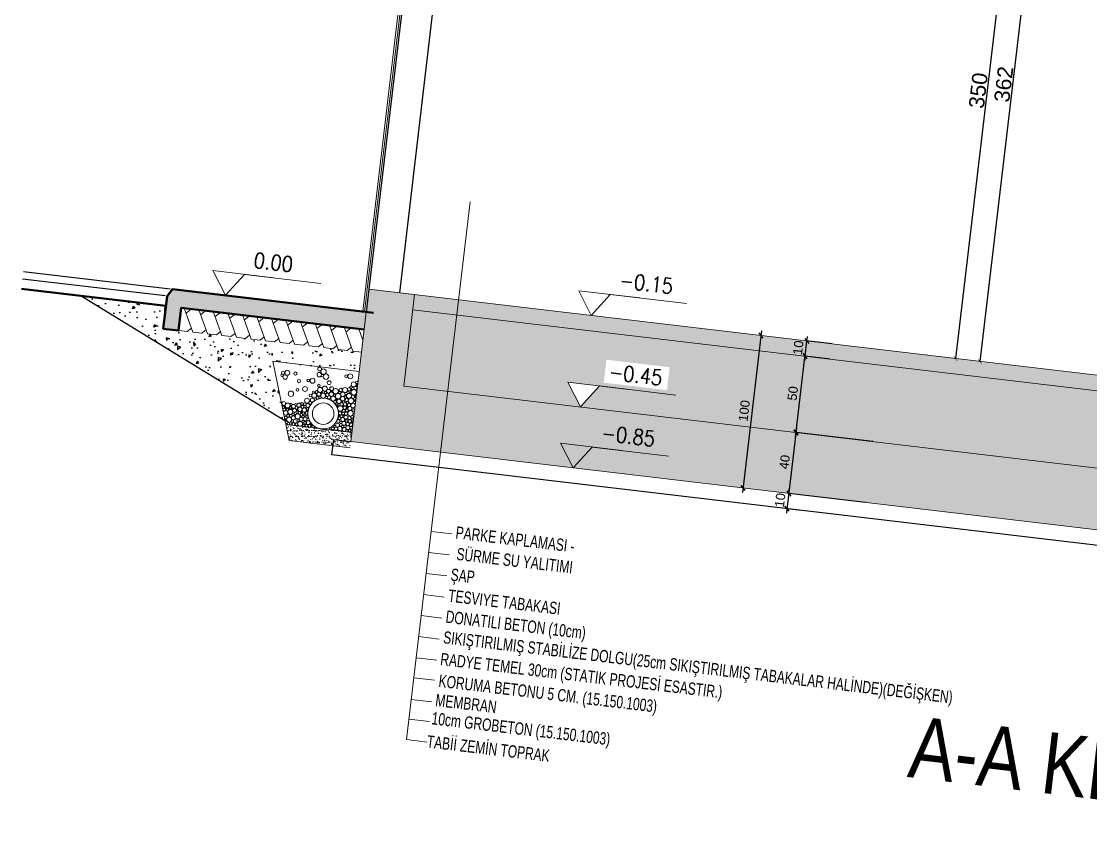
# Model space of a CAD drawing. Header units: centimetres. Extents: x -373760 to 14750, y -122502 to 29584.
# Drawn here: x -329585 to -326105, y -66473 to -63822 of the extents above; entities that cross this region are included whole.
import ezdxf
from ezdxf.enums import TextEntityAlignment as Align

# ---------------------------------------------------------------- set-up
doc = ezdxf.new("R2010")
doc.units = ezdxf.units.CM
doc.linetypes.add('DUZ', pattern=[0])
for name, color, linetype, lineweight in [('BB_Gorunus_020', 32, 'Continuous', 30), ('BB_Yazı_malzeme_DOSEME-Laminat', 7, 'Continuous', 15), ('BLOKAJ', 1, 'Continuous', 9), ('DETAIL2', 1, 'Continuous', 20), ('duvar', 10, 'Continuous', 25), ('gör6', 114, 'Continuous', 18), ('kolon tarama', 252, 'Continuous', 20), ('MAT_FND3', 2, 'Continuous', 30), ('MS KOLON', 1, 'Continuous', 50), ('MS SIVA', 6, 'Continuous', 20), ('MS YAZI', 7, 'DUZ', 15), ('REBAR2', 1, 'Continuous', 20), ('SOIL', 8, 'Continuous', 20), ('T', 8, 'Continuous', 13), ('TF', 252, 'Continuous', 15)]:
    doc.layers.add(name, color=color, linetype=linetype, lineweight=lineweight)
for name, color, linetype in [('K', 1, 'Continuous'), ('LCAD_CEILING', 2, 'Continuous'), ('Tarama', 253, 'Continuous')]:
    doc.layers.add(name, color=color, linetype=linetype)
doc.styles.add('ARC-01', font='arial.ttf')
doc.styles.add('dddddddddd', font='arial.ttf')
doc.styles.get("Standard").update_dxf_attribs({"font": 'arial.ttf'})
doc.styles.add('stastyle', font='')
doc.styles.add('YAZI', font='arial.ttf', dxfattribs={"height": 34})
doc.styles.get('stastyle').set_extended_font_data('RomanSTA')
doc.dimstyles.new('1 VE 2', dxfattribs={"dimscale": 0, "dimtxt": 6, "dimasz": 3, "dimexe": 0, "dimexo": 0, "dimgap": 2, "dimtad": 1, "dimdec": 0, "dimzin": 0, "dimdsep": 46, "dimtxsty": 'dddddddddd', "dimblk": 'OBLIQUE', "dimcen": 0, "dimdle": 3, "dimadec": 0, "dimazin": 0, "dimtfac": 1, "dimtdec": 0, "dimtix": 1, "dimtmove": 2, "dimatfit": 3, "dimldrblk": 'OBLIQUE', "dimfxl": 0, "dimtolj": 1, "dimtzin": 0, "dimarcsym": 0})
doc.dimstyles.new('aydın ölçü', dxfattribs={"dimtxt": 10, "dimasz": 2.5, "dimexe": 5, "dimexo": 5, "dimtad": 1, "dimdec": 0, "dimtxsty": 'Standard', "dimblk": 'ARCHTICK', "dimcen": 2.5, "dimse1": 1, "dimse2": 1, "dimadec": 0, "dimazin": 0, "dimtfac": 1, "dimtdec": 0, "dimtix": 1, "dimtmove": 0, "dimatfit": 3, "dimfxl": 5, "dimfxlon": 1, "dimarcsym": 0})

# ---------------------------------------------------------------- blocks, each defined once
blk = doc.blocks.new('_ArchTick')
at = {"color": 0, "linetype": 'ByBlock', "const_width": 0.15}
blk.add_lwpolyline([(-0.5, -0.5), (0.5, 0.5)], dxfattribs=at)
blk = doc.blocks.new('*D767')
at = {"layer": 'Defpoints', "color": 0, "transparency": 16777216}
for p in [(-22351.08, -12700.18), (-22372.94, -13050.18), (-22372.94, -13050.18)]:
    blk.add_point(p, dxfattribs=at)
at = {"layer": 'gör6', "color": 0, "lineweight": -2, "transparency": 16777216}
blk.add_line((-22372.94, -12700.18), (-22372.94, -13050.18), dxfattribs=at)
at = {"layer": 'gör6', "color": 0, "lineweight": -2, "transparency": 16777216, "xscale": 2.5, "yscale": 2.5, "zscale": 2.5}
for p, rotation in [((-22372.94, -12700.18), 90), ((-22372.94, -13050.18), 270)]:
    blk.add_blockref('_ArchTick', p, dxfattribs=dict(at, rotation=rotation))
at = {"layer": 'gör6', "color": 0, "transparency": 16777216, "insert": (-22378.67, -12875.18), "char_height": 10, "attachment_point": 5, "rotation": 90}
blk.add_mtext('350', dxfattribs=at)
blk = doc.blocks.new('*D768')
at = {"layer": 'Defpoints', "color": 0, "transparency": 16777216}
for p in [(-22350.09, -12688.18), (-22356.97, -13050.18), (-22350.09, -13050.18)]:
    blk.add_point(p, dxfattribs=at)
at = {"layer": 'gör6', "color": 0, "lineweight": -2, "transparency": 16777216}
blk.add_line((-22356.97, -12688.18), (-22356.97, -13050.18), dxfattribs=at)
at = {"layer": 'gör6', "color": 0, "lineweight": -2, "transparency": 16777216, "xscale": 2.5, "yscale": 2.5, "zscale": 2.5}
for p, rotation in [((-22356.97, -12688.18), 90), ((-22356.97, -13050.18), 270)]:
    blk.add_blockref('_ArchTick', p, dxfattribs=dict(at, rotation=rotation))
at = {"layer": 'gör6', "color": 0, "transparency": 16777216, "insert": (-22362.71, -12869.18), "char_height": 10, "attachment_point": 5, "rotation": 90}
blk.add_mtext('362', dxfattribs=at)
blk = doc.blocks.new('_Oblique')
at = {"color": 0, "linetype": 'ByBlock', "lineweight": -2}
blk.add_line((-0.5, -0.5), (0.5, 0.5), dxfattribs=at)
blk = doc.blocks.new('*D769')
at = {"layer": 'Defpoints', "color": 0, "linetype": 'Continuous', "transparency": 16777216}
for p in [(-22420.11, -13110.18), (-22470.41, -13150.18), (-22420.11, -13150.18)]:
    blk.add_point(p, dxfattribs=at)
at = {"layer": 'LCAD_CEILING', "color": 0, "linetype": 'Continuous', "lineweight": -2, "transparency": 16777216}
for p, q in [((-22470.41, -13107.18), (-22470.41, -13153.18)), ((-22420.11, -13110.18), (-22470.41, -13110.18)), ((-22420.11, -13150.18), (-22470.41, -13150.18))]:
    blk.add_line(p, q, dxfattribs=at)
at = {"layer": 'LCAD_CEILING', "color": 0, "linetype": 'Continuous', "lineweight": -2, "transparency": 16777216, "xscale": 3, "yscale": 3, "zscale": 3}
for p, rotation in [((-22470.41, -13110.18), 90), ((-22470.41, -13150.18), 270)]:
    blk.add_blockref('_Oblique', p, dxfattribs=dict(at, rotation=rotation))
at = {"layer": 'LCAD_CEILING', "color": 0, "linetype": 'Continuous', "lineweight": -2, "transparency": 16777216, "insert": (-22475.47, -13130.18), "char_height": 6, "attachment_point": 5, "rotation": 90, "style": 'dddddddddd'}
blk.add_mtext('\\A1;40', dxfattribs=at)
blk = doc.blocks.new('*D770')
at = {"layer": 'Defpoints', "color": 0, "linetype": 'Continuous', "transparency": 16777216}
for p in [(-22470.41, -13060.18), (-22453.89, -13060.18), (-22420.11, -13110.18)]:
    blk.add_point(p, dxfattribs=at)
at = {"layer": 'LCAD_CEILING', "color": 0, "linetype": 'Continuous', "lineweight": -2, "transparency": 16777216}
for p, q in [((-22470.41, -13113.18), (-22470.41, -13057.18)), ((-22453.89, -13060.18), (-22470.41, -13060.18)), ((-22420.11, -13110.18), (-22470.41, -13110.18))]:
    blk.add_line(p, q, dxfattribs=at)
at = {"layer": 'LCAD_CEILING', "color": 0, "linetype": 'Continuous', "lineweight": -2, "transparency": 16777216, "xscale": 3, "yscale": 3, "zscale": 3}
for p, rotation in [((-22470.41, -13060.18), 90), ((-22470.41, -13110.18), 270)]:
    blk.add_blockref('_Oblique', p, dxfattribs=dict(at, rotation=rotation))
at = {"layer": 'LCAD_CEILING', "color": 0, "linetype": 'Continuous', "lineweight": -2, "transparency": 16777216, "insert": (-22475.47, -13085.18), "char_height": 6, "attachment_point": 5, "rotation": 90, "style": 'dddddddddd'}
blk.add_mtext('\\A1;50', dxfattribs=at)
blk = doc.blocks.new('*D771')
at = {"layer": 'Defpoints', "color": 0, "linetype": 'Continuous', "transparency": 16777216}
for p in [(-22470.41, -13050.18), (-22453.89, -13050.18), (-22453.89, -13060.18)]:
    blk.add_point(p, dxfattribs=at)
at = {"layer": 'LCAD_CEILING', "color": 0, "linetype": 'Continuous', "lineweight": -2, "transparency": 16777216}
for p, q in [((-22470.41, -13050.18), (-22470.41, -13047.18)), ((-22453.89, -13050.18), (-22470.41, -13050.18)), ((-22470.41, -13060.18), (-22470.41, -13050.18)), ((-22453.89, -13060.18), (-22470.41, -13060.18)), ((-22470.41, -13060.18), (-22470.41, -13063.18))]:
    blk.add_line(p, q, dxfattribs=at)
at = {"layer": 'LCAD_CEILING', "color": 0, "linetype": 'Continuous', "lineweight": -2, "transparency": 16777216, "xscale": 3, "yscale": 3, "zscale": 3}
for p, rotation in [((-22470.41, -13050.18), 270), ((-22470.41, -13060.18), 90)]:
    blk.add_blockref('_Oblique', p, dxfattribs=dict(at, rotation=rotation))
at = {"layer": 'LCAD_CEILING', "color": 0, "linetype": 'Continuous', "lineweight": -2, "transparency": 16777216, "insert": (-22475.47, -13055.18), "char_height": 6, "attachment_point": 5, "rotation": 90, "style": 'dddddddddd'}
blk.add_mtext('\\A1;10', dxfattribs=at)
blk = doc.blocks.new('*D772')
at = {"layer": 'Defpoints', "color": 0, "linetype": 'Continuous', "transparency": 16777216}
for p in [(-22500.45, -13050.18), (-22500.45, -13150.18), (-22500.45, -13150.18)]:
    blk.add_point(p, dxfattribs=at)
at = {"layer": 'MAT_FND3', "color": 0, "linetype": 'Continuous', "lineweight": -2, "transparency": 16777216}
blk.add_line((-22500.45, -13047.18), (-22500.45, -13153.18), dxfattribs=at)
at = {"layer": 'MAT_FND3', "color": 0, "linetype": 'Continuous', "lineweight": -2, "transparency": 16777216, "xscale": 3, "yscale": 3, "zscale": 3}
for p, rotation in [((-22500.45, -13050.18), 90), ((-22500.45, -13150.18), 270)]:
    blk.add_blockref('_Oblique', p, dxfattribs=dict(at, rotation=rotation))
at = {"layer": 'MAT_FND3', "color": 0, "linetype": 'Continuous', "lineweight": -2, "transparency": 16777216, "insert": (-22505.52, -13100.18), "char_height": 6, "attachment_point": 5, "rotation": 90, "style": 'dddddddddd'}
blk.add_mtext('\\A1;100', dxfattribs=at)
blk = doc.blocks.new('*D778')
at = {"layer": 'Defpoints', "color": 0, "linetype": 'Continuous', "transparency": 16777216}
for p in [(-22420.11, -13150.18), (-22470.41, -13160.18), (-22460.91, -13160.18)]:
    blk.add_point(p, dxfattribs=at)
at = {"layer": 'LCAD_CEILING', "color": 0, "linetype": 'Continuous', "lineweight": -2, "transparency": 16777216}
for p, q in [((-22470.41, -13150.18), (-22470.41, -13147.18)), ((-22420.11, -13150.18), (-22470.41, -13150.18)), ((-22470.41, -13150.18), (-22470.41, -13160.18)), ((-22460.91, -13160.18), (-22470.41, -13160.18)), ((-22470.41, -13160.18), (-22470.41, -13163.18))]:
    blk.add_line(p, q, dxfattribs=at)
at = {"layer": 'LCAD_CEILING', "color": 0, "linetype": 'Continuous', "lineweight": -2, "transparency": 16777216, "xscale": 3, "yscale": 3, "zscale": 3}
for p, rotation in [((-22470.41, -13150.18), 270), ((-22470.41, -13160.18), 90)]:
    blk.add_blockref('_Oblique', p, dxfattribs=dict(at, rotation=rotation))
at = {"layer": 'LCAD_CEILING', "color": 0, "linetype": 'Continuous', "lineweight": -2, "transparency": 16777216, "insert": (-22475.47, -13155.18), "char_height": 6, "attachment_point": 5, "rotation": 90, "style": 'dddddddddd'}
blk.add_mtext('\\A1;10', dxfattribs=at)
blk = doc.blocks.new('DRE')
at = {"layer": 'T'}
h = blk.add_hatch(dxfattribs=at)
h.set_pattern_fill('AR-SAND', color=256, scale=1.5, style=0)
h.set_pattern_definition([(37.5, (-27931.5247, -2792.8838), (-0.09449004, 2.89023565), [0, -2.28, 0, -2.55, 0, -2.4375]), (7.5, (-27931.5247, -2792.8838), (2.65466506, 4.2332191), [0, -1.23, 0, -2.055, 0, -0.7875]), (327.5, (-27933.3697, -2792.8838), (4.6712128, 0.00848858), [0, -0.75, 0, -2.7, 0, -3.525]), (317.5, (-27933.3697, -2792.8838), (4.5091899, 1.31651335), [0, -0.375, 0, -1.77, 0, -2.025])])
h.paths.add_polyline_path([(0, 0), (0, 10), (-43.29, 10), (-40, 0)])
for p, q in [((-56.45, 50), (-40, 0)), ((0, 50), (-56.45, 50)), ((-43.29, 10), (0, 10)), ((0, 0), (-40, 0)), ((0, 0), (-10, 0))]:
    blk.add_line(p, q, dxfattribs=at)
for centre, radius in [((-25.7, 48.52), 1.25), ((-22.96, 47.14), 1.78), ((-49.53, 41.59), 0.714), ((-49.03, 43.38), 1.07), ((-47.36, 40.7), 1.43), ((-46.33, 43.64), 1.61), ((-40.97, 43.81), 1.07), ((-29.42, 40.44), 1.61), ((-25.54, 44.87), 1.43), ((-23.43, 44.49), 0.714), ((-20.96, 44.1), 1.78), ((-8.05, 45.96), 0.892), ((-5.33, 46.16), 1.61), ((-2.55, 41.25), 1.61), ((-0.7, 42.75), 0.714), ((-0.5, 41.37), 0.432), ((-38.12, 39.18), 1.07), ((-33.66, 34.54), 1.61), ((-32.14, 40.24), 0.892), ((-24.92, 37.75), 0.892), ((-23.82, 35.09), 1.61), ((-20.83, 36.29), 1.61), ((-18.49, 40.42), 1.25), ((-18.29, 34.85), 1.25), ((-16.38, 36.82), 1.25), ((-16.26, 35.14), 0.432), ((-13.64, 35.44), 1.78), ((-10.93, 34.87), 0.714), ((-10.44, 36.66), 1.07), ((-8.76, 33.98), 1.43), ((-7.74, 36.92), 1.61), ((-6.73, 34.79), 0.714), ((-5.63, 35.6), 0.714), ((-4.7, 33.42), 1.61), ((-5.12, 37.78), 1.07), ((-4.32, 36.13), 0.714), ((-4.03, 39.27), 0.714), ((-3.72, 37.25), 0.432), ((-1.86, 36.07), 1.78), ((-2.87, 38.47), 0.714), ((-1.12, 38.94), 1.07), ((-0.52, 40.38), 0.432), ((-42.38, 30.35), 1.78), ((-38.42, 33.33), 0.892), ((-31.43, 27.14), 1.61), ((-29.55, 30.8), 0.892), ((-20, 20), 10), ((-28.04, 27.96), 1.25), ((-27.2, 31), 1.61), ((-27.95, 33.12), 0.714), ((-26.04, 33.46), 0.892), ((-26.18, 28.81), 0.714), ((-24.9, 29.85), 0.892), ((-24.24, 32.19), 1.25), ((-23.32, 30.3), 0.714), ((-22.78, 33.36), 0.432), ((-21.39, 31.61), 1.61), ((-21.58, 34.04), 0.714), ((-20.15, 33.85), 0.714), ((-19.21, 30.68), 0.714), ((-18.76, 32.49), 1.07), ((-17.4, 30.88), 1.07), ((-16.21, 33.17), 1.43), ((-14.67, 30.49), 1.61), ((-14.11, 32.79), 0.714), ((-13.08, 28.48), 0.892), ((-11.64, 32.4), 1.78), ((-12.57, 30), 0.432), ((-11.94, 27.26), 0.714), ((-10.67, 29.17), 1.43), ((-8.56, 31.06), 1.43), ((-8.79, 27.5), 1.07), ((-8.79, 29.11), 0.432), ((-7.63, 29.07), 0.714), ((-6.52, 27.72), 1.07), ((-6.79, 32.29), 0.714), ((-6.89, 33.66), 0.432), ((-5.94, 30.62), 1.07), ((-5.14, 28.99), 0.714), ((-3.95, 27.57), 1.07), ((-2.98, 30.4), 1.78), ((-2.05, 33.17), 1.07), ((-1.38, 27.51), 1.43), ((-0.73, 32.02), 0.714), ((-0.68, 29.6), 0.714), ((-0.67, 30.83), 0.432), ((-0.52, 33.29), 0.432), ((-0.5, 34.27), 0.432), ((-46.29, 23.48), 1.25), ((-46.26, 21.16), 0.714), ((-45.48, 21.98), 0.432), ((-45.03, 21.21), 0.432), ((-43.57, 22.52), 1.61), ((-44.45, 20.57), 0.432), ((-41.53, 21.23), 0.714), ((-41.37, 23.54), 0.714), ((-41.51, 22.4), 0.432), ((-39.79, 22.42), 1.25), ((-40.53, 20.63), 0.432), ((-38.83, 19.88), 1.25), ((-38.37, 23.8), 0.714), ((-37.66, 21.73), 0.892), ((-36.38, 23.64), 1.25), ((-35.39, 21.03), 1.43), ((-34.44, 24.69), 0.892), ((-33.86, 22.89), 0.892), ((-32.43, 20.96), 1.43), ((-32.51, 24.75), 0.892), ((-32.25, 23.14), 0.714), ((-30.46, 24.09), 1.25), ((-30.52, 21.98), 0.714), ((-30.43, 20.57), 0.432), ((-29.2, 25.97), 0.892), ((-20, 20), 7), ((-11.35, 25.75), 0.432), ((-10.5, 26.89), 0.714), ((-9.25, 24.59), 1.78), ((-9.07, 21.57), 1.07), ((-7.72, 26.28), 0.432), ((-7.04, 21.54), 0.892), ((-6.89, 23.35), 0.892), ((-6.45, 25.46), 1.07), ((-5.16, 21.76), 1.07), ((-5, 23.8), 0.892), ((-5.38, 26.73), 0.432), ((-4.85, 25.22), 0.432), ((-4.55, 26.28), 0.432), ((-3.13, 25.31), 1.25), ((-2.37, 22.25), 1.78), ((-0.95, 20.08), 0.892), ((-0.88, 24.62), 0.892), ((-45.51, 19.67), 0.892), ((-44.27, 17.62), 1.43), ((-43.79, 14.67), 0.892), ((-43.42, 19.75), 0.714), ((-42.51, 15.93), 0.892), ((-41.55, 13.51), 1.61), ((-41.38, 18.59), 1.61), ((-42.4, 20.44), 0.432), ((-40.83, 16.11), 0.892), ((-38.98, 15.04), 1.25), ((-39.46, 17.05), 0.714), ((-38.08, 18.01), 0.714), ((-37.55, 13.01), 1.25), ((-38.32, 16.79), 0.432), ((-36.3, 16.31), 1.61), ((-36.98, 18.87), 0.714), ((-37.12, 20.12), 0.432), ((-35.61, 13.66), 0.714), ((-35.37, 18.69), 0.892), ((-33.82, 14.77), 1.25), ((-34.03, 17.51), 0.892), ((-34, 19.19), 0.432), ((-32.9, 18.81), 0.714), ((-32.76, 16.51), 0.714), ((-32.49, 13.46), 0.714), ((-31.32, 15.11), 1.25), ((-31.75, 17.73), 0.714), ((-30.91, 19.21), 0.892), ((-30.32, 17.05), 0.714), ((-28.94, 13.01), 1.25), ((-29.4, 14.95), 0.714), ((-9.86, 13.59), 1.25), ((-9.68, 16.21), 1.07), ((-9.15, 18.25), 0.892), ((-9.36, 19.66), 0.432), ((-7.93, 19.75), 0.892), ((-7.8, 14.05), 0.892), ((-7.81, 15.7), 0.714), ((-6.95, 17.73), 1.25), ((-5.86, 15.29), 1.25), ((-6.58, 20.21), 0.432), ((-5.05, 19.35), 1.25), ((-4.91, 13.45), 0.714), ((-4.27, 17.03), 0.892), ((-3.44, 15.13), 1.07), ((-2.99, 12.79), 1.25), ((-2.69, 19.19), 1.07), ((-2.22, 17.03), 1.07), ((-1.2, 15.06), 1.07), ((-0.75, 18.27), 0.714), ((-0.55, 16.61), 0.432), ((-43.65, 13.1), 0.432), ((-42.98, 11.53), 0.714), ((-41.71, 10.88), 0.714), ((-40.22, 10.92), 0.714), ((-39.54, 12.31), 0.714), ((-38.45, 10.95), 0.892), ((-36.49, 11.03), 0.892), ((-34.13, 11.63), 1.61), ((-31.61, 10.92), 0.714), ((-31.05, 12.63), 0.892), ((-29.84, 10.95), 0.892), ((-27.88, 11.03), 0.892), ((-27.1, 12.36), 0.432), ((-26.57, 11.37), 0.432), ((-25.56, 10.78), 0.714), ((-24.38, 10.5), 0.432), ((-14.28, 10.72), 0.714), ((-12.56, 11.05), 0.892), ((-11.96, 12.7), 0.714), ((-10.51, 11.21), 1.07), ((-8.05, 11.52), 1.43), ((-6.4, 13.17), 0.714), ((-5.29, 11.36), 1.25), ((-3.3, 10.72), 0.714), ((-1.58, 11.05), 0.892), ((-0.83, 12.88), 0.892)]:
    blk.add_circle(centre, radius, dxfattribs=at)
blk = doc.blocks.new('FDGFDGFDGDFG')
at = {"layer": 'kolon tarama'}
h = blk.add_hatch(color=256, dxfattribs=at)
h.paths.add_polyline_path([(-460.01, -377), (-385.01, -377), (-385.01, -388.4), (-460.01, -388.4)])
h.paths.add_polyline_path([(-514.88, -382), (-511.88, -377), (-460.01, -377), (-460.01, -388.4), (-504.88, -388.4), (-504.88, -403.3), (-505.01, -403.3), (-514.88, -403.4)])
blk.add_hatch(color=256, dxfattribs=at).paths.add_polyline_path([(-504.88, -377), (-511.88, -377), (-514.88, -382), (-514.88, -403.4), (-504.88, -403.4)])
at = {"layer": 'SOIL'}
h = blk.add_hatch(dxfattribs=at)
h.set_pattern_fill('ANSI36', color=256, scale=50)
h.set_pattern_definition([(45, (2395.7885, 4433.0126), (3.314563, 12.153398), [15.625, -3.125, 0, -3.125])])
h.paths.add_polyline_path([(104.99, -422), (635.03, -422), (635.03, -362), (664.99, -362), (664.99, -462), (-385.01, -462), (-385.01, -422), (-385.01, -362), (-355.01, -362), (-355.01, -422), (74.99, -422), (74.99, -422), (104.99, -422)])
h = blk.add_hatch(dxfattribs=at)
h.set_pattern_fill('ANSI36', color=256)
h.set_pattern_definition([(45, (-4589.7953, 8767.7248), (1.683798, 6.1739261), [7.9375, -1.5875, 0, -1.5875])])
h.paths.add_polyline_path([(354.03, -362), (-326.23, -362), (-326.23, -372), (354.03, -372)])
h.paths.add_polyline_path([(-326.23, -362), (-355.01, -362), (-355.01, -372), (-326.23, -372)])
h.paths.add_polyline_path([(635.03, -362), (354.03, -362), (354.03, -372), (635.03, -372)])
h = blk.add_hatch(dxfattribs=at)
h.set_pattern_fill('AR-CONC', color=256, scale=5)
h.set_pattern_definition([(50, (6398.097, 4433.013), (35.86301, -3.13761), [3.75, -41.25]), (355, (6398.097, 4433.013), (-6.93757, 37.6096), [3, -33]), (100.45144, (6401.085, 4432.75), (28.92544, 34.472), [3.18701, -35.0571]), (46.1842, (6398.097, 4443.013), (53.36207, -8.27596), [5.625, -61.875]), (96.6356, (6402.544, 4442.323), (46.7331, 48.70593), [4.7805, -52.5857]), (351.1842, (6398.097, 4443.01), (46.7331, 48.70593), [4.5, -49.5]), (21, (6403.097, 4440.513), (29.84535, -20.13094), [3.75, -41.25]), (326, (6403.097, 4440.513), (12.16577, 36.2575), [3, -33]), (71.45144, (6405.584, 4438.835), (42.01112, 16.12656), [3.18701, -35.0571]), (37.5, (6398.097, 4433.013), (0.607993, 16.644693), [0, -32.6, 0, -33.5, 0, -33.125]), (7.5, (6398.097, 4433.013), (13.153477, 19.720586), [0, -19.1, 0, -31.85, 0, -12.625]), (327.5, (6386.947, 4433.013), (26.691122, -1.127744), [0, -12.5, 0, -39, 0, -51.75]), (317.5, (6381.947, 4433.013), (29.15931, 5.00525), [0, -16.25, 0, -25.9, 0, -36.75])])
h.paths.add_polyline_path([(-239.19, -422), (-228.47, -407), (-249.19, -407), (-239.19, -422), (-355.01, -422), (-355.01, -372), (74.99, -372), (74.99, -422)])
h.paths.add_polyline_path([(104.99, -422), (74.99, -422), (74.99, -372), (134.99, -372), (134.99, -422)])
h.paths.add_polyline_path([(134.99, -422), (134.99, -372), (485.16, -372), (485.16, -422), (444.57, -422), (454.57, -407), (433.86, -407), (444.57, -422)])
h.paths.add_polyline_path([(485.16, -422), (485.16, -372), (635.03, -372), (635.03, -422)])
h.paths.add_polyline_path([(-184.54, -404.5), (-225.97, -404.5), (-225.97, -389.5), (-184.54, -389.5)], flags=16)
h.paths.add_polyline_path([(431.36, -404.5), (389.93, -404.5), (389.93, -389.5), (431.36, -389.5)], flags=16)
at = {"layer": 'Tarama', "ltscale": 0.25}
h = blk.add_hatch(dxfattribs=at)
h.set_pattern_fill('AR-CONC', color=252, scale=0.1, angle=180, style=0)
h.set_pattern_definition([(230, (-4589.795, 8767.725), (-18.218467, 1.593909), [1.905, -20.955]), (175, (-4589.795, 8767.725), (3.524342, -19.105685), [1.524, -16.76406]), (280.45144, (-4591.314, 8767.858), (-14.694125, -17.511775), [1.619, -17.809024]), (226.1842, (-4589.795, 8762.645), (-27.107904, 4.204233), [2.8575, -31.4325]), (276.63556, (-4592.054, 8762.995), (-23.74041, -24.74261), [2.4285, -26.71356]), (171.18415, (-4589.795, 8762.645), (-23.74041, -24.74261), [2.286, -25.14597]), (201, (-4592.335, 8763.915), (-15.16144, 10.22652), [1.905, -20.955]), (146, (-4592.335, 8763.915), (-6.180203, -18.418797), [1.524, -16.764]), (251.45144, (-4593.599, 8764.767), (-21.341642, -8.192277), [1.619, -17.808994]), (217.5, (-4589.795, 8767.725), (-0.3088603, -8.455504), [0, -16.5608, 0, -17.018, 0, -16.8275]), (187.5, (-4589.795, 8767.725), (-6.681966, -10.0180575), [0, -9.7028, 0, -16.1798, 0, -6.4135]), (147.5, (-4584.131, 8767.725), (-13.5590595, 0.5728744), [0, -6.35, 0, -19.812, 0, -26.289]), (137.5, (-4581.591, 8767.725), (-14.812918, -2.542649), [0, -8.255, 0, -13.1572, 0, -18.669])])
h.paths.add_polyline_path([(-441.46, -416), (-385.01, -416), (-385.01, -403.3), (-390.63, -403.3), (-391.85, -400.86), (-394.28, -403.3), (-400.16, -403.3), (-401.38, -400.86), (-403.82, -403.3), (-409.7, -403.3), (-410.91, -400.86), (-413.35, -403.3), (-419.23, -403.3), (-420.44, -400.86), (-422.88, -403.3), (-428.76, -403.3), (-429.98, -400.86), (-432.41, -403.3), (-438.29, -403.3), (-439.51, -400.86), (-441.94, -403.3), (-447.82, -403.3), (-449.04, -400.86), (-451.47, -403.3), (-457.35, -403.3), (-458.57, -400.86), (-461, -403.3), (-466.88, -403.3), (-468.1, -400.86), (-470.54, -403.3), (-476.42, -403.3), (-477.63, -400.86), (-480.07, -403.3), (-485.95, -403.3), (-487.16, -400.86), (-489.6, -403.3), (-495.48, -403.3), (-496.7, -400.86), (-499.13, -403.3), (-504.88, -403.3), (-504.88, -403.4), (-514.88, -403.4), (-514.88, -388.4), (-570.5, -388.4), (-429.17, -453.37)])
at = {"layer": 'BB_Gorunus_020'}
blk.add_line((-609.69, -377), (-513.53, -377), dxfattribs=at)
blk.add_lwpolyline([(-516.26, -382), (-609.69, -382)], dxfattribs=at)
at = {"layer": 'BB_Yazı_malzeme_DOSEME-Laminat'}
for p, q in [((-326.23, -650.4), (-326.23, -297.89)), ((-326.22, -513.93), (-312.72, -513.93)), ((-326.22, -527.72), (-312.72, -527.72)), ((-326.22, -541.52), (-312.72, -541.52)), ((-326.22, -555.31), (-312.72, -555.31)), ((-326.22, -569.11), (-312.72, -569.11)), ((-326.22, -582.9), (-312.72, -582.9)), ((-326.22, -596.7), (-312.72, -596.7)), ((-326.22, -609.9), (-312.72, -609.9)), ((-326.23, -624.08), (-312.73, -624.08)), ((-326.23, -636.9), (-312.73, -636.9)), ((-326.23, -650.4), (-312.73, -650.4))]:
    blk.add_line(p, q, dxfattribs=at)
at = {"layer": 'BLOKAJ'}
for p, q in [((-502.93, -388.4), (-495.48, -403.3)), ((-498.22, -388.4), (-501.36, -391.54)), ((-493.4, -388.4), (-485.95, -403.3)), ((-488.69, -388.4), (-491.83, -391.54)), ((-483.86, -388.4), (-476.42, -403.3)), ((-479.16, -388.4), (-482.3, -391.54)), ((-474.33, -388.4), (-466.88, -403.3)), ((-469.63, -388.4), (-472.76, -391.54)), ((-464.8, -388.4), (-457.35, -403.3)), ((-464.8, -388.4), (-457.35, -403.3)), ((-460.1, -388.4), (-463.23, -391.54)), ((-455.27, -388.4), (-447.82, -403.3)), ((-455.27, -388.4), (-447.82, -403.3)), ((-450.56, -388.4), (-453.7, -391.54)), ((-445.74, -388.4), (-438.29, -403.3)), ((-445.74, -388.4), (-438.29, -403.3)), ((-441.03, -388.4), (-444.17, -391.54)), ((-436.21, -388.4), (-428.76, -403.3)), ((-436.21, -388.4), (-428.76, -403.3)), ((-431.5, -388.4), (-434.64, -391.54)), ((-426.68, -388.4), (-419.23, -403.3)), ((-426.68, -388.4), (-419.23, -403.3)), ((-421.97, -388.4), (-425.11, -391.54)), ((-417.14, -388.4), (-409.7, -403.3)), ((-417.14, -388.4), (-409.7, -403.3)), ((-412.44, -388.4), (-415.58, -391.54)), ((-407.61, -388.4), (-400.16, -403.3)), ((-407.61, -388.4), (-400.16, -403.3)), ((-402.91, -388.4), (-406.04, -391.54)), ((-398.08, -388.4), (-390.63, -403.3)), ((-398.08, -388.4), (-390.63, -403.3)), ((-393.38, -388.4), (-396.51, -391.54)), ((-388.55, -388.4), (-385.01, -395.48)), ((-499.13, -403.3), (-505.01, -403.3)), ((-499.13, -403.3), (-496.7, -400.86)), ((-489.6, -403.3), (-495.48, -403.3)), ((-489.6, -403.3), (-487.16, -400.86)), ((-480.07, -403.3), (-485.95, -403.3)), ((-480.07, -403.3), (-477.63, -400.86)), ((-470.54, -403.3), (-476.42, -403.3)), ((-470.54, -403.3), (-468.1, -400.86)), ((-461, -403.3), (-466.88, -403.3)), ((-461, -403.3), (-458.57, -400.86)), ((-451.47, -403.3), (-457.35, -403.3)), ((-451.47, -403.3), (-449.04, -400.86)), ((-441.94, -403.3), (-447.82, -403.3)), ((-441.94, -403.3), (-439.51, -400.86)), ((-432.41, -403.3), (-438.29, -403.3)), ((-432.41, -403.3), (-429.98, -400.86)), ((-422.88, -403.3), (-428.76, -403.3)), ((-422.88, -403.3), (-420.44, -400.86)), ((-413.35, -403.3), (-419.23, -403.3)), ((-413.35, -403.3), (-410.91, -400.86)), ((-403.82, -403.3), (-409.7, -403.3)), ((-403.82, -403.3), (-401.38, -400.86)), ((-394.28, -403.3), (-400.16, -403.3)), ((-394.28, -403.3), (-391.85, -400.86)), ((-384.75, -403.3), (-390.63, -403.3))]:
    blk.add_line(p, q, dxfattribs=at)
at = {"layer": 'DETAIL2', "color": 1}
for p, q in [((-209.19, -347), (-249.19, -347)), ((-249.19, -347), (-239.19, -362)), ((-228.47, -347), (-239.19, -362)), ((-228.47, -347), (-178.47, -347)), ((-447.23, -362), (-487.23, -362)), ((-487.23, -362), (-477.23, -377)), ((-466.52, -362), (-477.23, -377)), ((-466.52, -362), (-416.52, -362)), ((-209.19, -407), (-249.19, -407)), ((-249.19, -407), (-239.19, -422)), ((-228.47, -407), (-239.19, -422)), ((-228.47, -407), (-178.47, -407)), ((-209.19, -447), (-249.19, -447)), ((-249.19, -447), (-239.19, -462)), ((-228.47, -447), (-239.19, -462)), ((-228.47, -447), (-178.47, -447))]:
    blk.add_line(p, q, dxfattribs=at)
at = {"layer": 'duvar'}
for p, q in [((-385.01, 0), (-385.01, -362)), ((-365.01, -50), (-365.01, -362))]:
    blk.add_line(p, q, dxfattribs=at)
at = {"layer": 'K', "linetype": 'Continuous', "lineweight": 5}
blk.add_lwpolyline([(-385.01, -407), (-385.01, -377)], dxfattribs=at)
at = {"layer": 'MAT_FND3', "linetype": 'Continuous'}
blk.add_line((-385.01, -362), (-385.01, -377), dxfattribs=at)
blk.add_lwpolyline([(664.99, -462), (674.99, -462), (674.99, -472), (-396.18, -472), (-396.18, -462), (-385.01, -462)], dxfattribs=at)
at = {"layer": 'MS KOLON'}
blk.add_line((-515.01, -388.4), (-609.69, -388.4), dxfattribs=at)
blk.add_lwpolyline([(-385.01, -388.4), (-504.88, -388.4), (-504.88, -403.4), (-514.88, -403.4), (-514.88, -382), (-511.88, -377), (-380.11, -377)], dxfattribs=at)
at = {"layer": 'MS SIVA'}
blk.add_line((-387.26, 277), (-387.26, -377), dxfattribs=at)
at = {"layer": 'MS SIVA', "color": 55}
blk.add_line((-386.01, 277), (-386.01, -377), dxfattribs=at)
at = {"layer": 'REBAR2', "color": 6}
for p, q in [((-385.01, -362), (-385.01, -422)), ((-385.01, -362), (664.99, -362)), ((-355.01, -362), (-385.01, -362)), ((-355.01, -362), (-355.01, -422)), ((-355.01, -372), (635.03, -372)), ((-385.01, -422), (-385.01, -422)), ((-385.01, -462), (-385.01, -422)), ((-355.01, -422), (164.99, -422)), ((-385.01, -462), (664.99, -462))]:
    blk.add_line(p, q, dxfattribs=at)
at = {"layer": 'Tarama', "ltscale": 0.25}
blk.add_line((-570.5, -388.4), (-429.17, -453.37), dxfattribs=at)
at = {"layer": 'TF'}
blk.add_blockref('DRE', (-385.01, -466), dxfattribs=at)
at = {"layer": 'BB_Yazı_malzeme_DOSEME-Laminat', "style": 'ARC-01', "width": 0.7}
for s, p in [('PARKE KAPLAMASI -', (-310.15, -512.6)), (' SÜRME SU YALITIMI', (-310.15, -526.39)), ('ŞAP ', (-310.15, -540.19)), ('TESVIYE TABAKASI ', (-310.15, -553.98)), ('DONATILI BETON (10cm)', (-310.15, -567.78)), ('SIKIŞTIRILMIŞ STABİLİZE DOLGU(25cm SIKIŞTIRILMIŞ TABAKALAR HALİNDE)(DEĞİŞKEN)', (-310.15, -581.28))]:
    blk.add_text(s, height=8, rotation=359.99553, dxfattribs=at).set_placement(p, align=Align.MIDDLE_LEFT)
for s, p in [('RADYE TEMEL 30cm (STATIK PROJESİ ESASTIR.)', (-125.63, -595.6)), ('KORUMA BETONU 5 CM. (15.150.1003)', (-166.78, -609.81)), ('MEMBRAN ', (-268.26, -622.5)), ('10cm GROBETON (15.150.1003)', (-194.52, -634.57)), ('TABİİ ZEMİN TOPRAK', (-232.4, -649.91))]:
    blk.add_text(s, height=8, rotation=359.99553, dxfattribs=at).set_placement(p, align=Align.MIDDLE_RIGHT)
at = {"layer": 'DETAIL2', "color": 1, "style": 'stastyle', "width": 0.85}
for s, p in [('-0.15', (-223.47, -342)), ('0.00', (-461.52, -357)), ('-0.45', (-223.47, -402)), ('-0.85', (-223.47, -442))]:
    blk.add_text(s, height=10, dxfattribs=at).set_placement(p)
at = {"layer": 'MS YAZI', "style": 'YAZI', "width": 0.8}
blk.add_text('A-A KESİT: 1/50', height=40, dxfattribs=at).set_placement((163.93, -616.2), align=Align.MIDDLE_CENTER)
at = {"layer": 'gör6'}
for base, p1, p2, picture, middle in [((15.59, -362), (22.47, 0), (22.47, -362), '*D768', (9.85, -181)), ((-0.38, -362), (21.48, -12), (-0.38, -362), '*D767', (-6.11, -187))]:
    dim = blk.add_linear_dim(base=base, p1=p1, p2=p2, angle=90, dimstyle='aydın ölçü', dxfattribs=at)
    dim.commit()
    dim.dimension.update_dxf_attribs({"geometry": picture, "text_midpoint": middle, "insert": (22372.56, 12688.18)})
at = {"layer": 'LCAD_CEILING', "color": 0, "linetype": 'Continuous', "lineweight": -2}
for base, p1, p2, picture, middle in [((-97.85, -362), (-81.33, -372), (-81.33, -362), '*D771', (-102.91, -367)), ((-97.85, -372), (-47.55, -422), (-81.33, -372), '*D770', (-102.91, -397)), ((-97.85, -462), (-47.55, -422), (-47.55, -462), '*D769', (-102.91, -442)), ((-97.85, -472), (-47.55, -462), (-88.35, -472), '*D778', (-102.91, -467))]:
    dim = blk.add_linear_dim(base=base, p1=p1, p2=p2, angle=270, dimstyle='1 VE 2', override={"dimscale": 1}, dxfattribs=at)
    dim.commit()
    dim.dimension.update_dxf_attribs({"geometry": picture, "text_midpoint": middle, "insert": (22372.56, 12688.18)})
at = {"layer": 'MAT_FND3', "color": 0, "linetype": 'Continuous', "lineweight": -2}
dim = blk.add_linear_dim(base=(-127.89, -462), p1=(-127.89, -362), p2=(-127.89, -462), angle=270, dimstyle='1 VE 2', override={"dimscale": 1}, dxfattribs=at)
dim.commit()
dim.dimension.update_dxf_attribs({"geometry": '*D772', "text_midpoint": (-132.96, -412), "insert": (22372.56, 12688.18)})
blk = doc.blocks.new('TYUTYUTYUTYU')
at = {"layer": 'duvar', "rotation": 353.2505604964647}
blk.add_blockref('FDGFDGFDGDFG', (180.31, 2118.49), dxfattribs=at)

msp = doc.modelspace()

# ---------------------------------------------------------------- block references
at = {"layer": 'duvar', "xscale": 5, "yscale": 5, "zscale": 5}
msp.add_blockref('TYUTYUTYUTYU', (-327231.49, -73715.03), dxfattribs=at)

doc.saveas('drawing.dxf')
